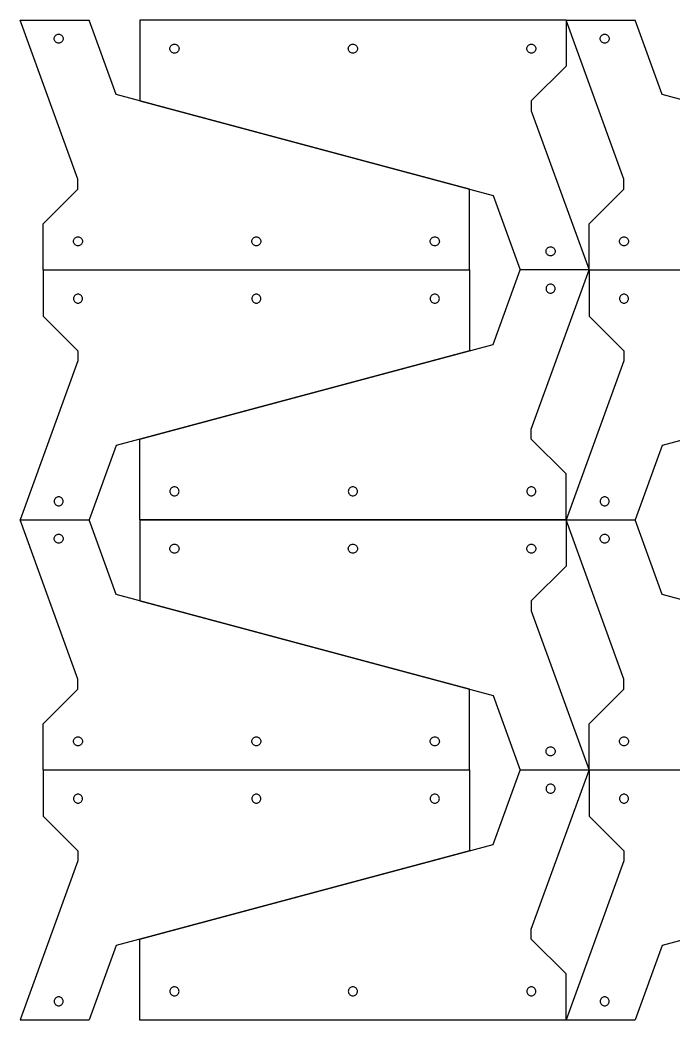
# Model space of a CAD drawing. Extents: x 0 to 792, y -1 to 576.
# Drawn here: x 0 to 377, y 0 to 576 of the extents above; entities that cross this region are included whole.
import ezdxf

# ---------------------------------------------------------------- set-up
doc = ezdxf.new("R2010")
doc.units = 0
doc.layers.add('Layer_1', color=7, linetype='CONTINUOUS')

msp = doc.modelspace()

# ---------------------------------------------------------------- linework, layer by layer
at = {"layer": 'Layer_1', "color": 7}
for p, q in [((0.132599, 576.141123), (39.912005, 576.141123)), ((33.512006, 484.431962), (0.132599, 576.141123)), ((55.55705, 533.156714), (39.912005, 576.141123)), ((314.57922, 576.141123), (69.079219, 576.141123)), ((69.079219, 576.141123), (69.079219, 529.641123)), ((314.579212, 576.141123), (354.358617, 576.141123)), ((347.958619, 484.431962), (314.579212, 576.141123)), ((314.57922, 576.141123), (314.57922, 549.641123)), ((370.003663, 533.156714), (354.358617, 576.141123)), ((22.412006, 562.75033), (22.412006, 562.750329)), ((89.07922, 562.266122), (89.07922, 562.266122)), ((191.829219, 562.266122), (191.829219, 562.266122)), ((294.579218, 562.266122), (294.579218, 562.266122)), ((336.858618, 562.75033), (336.858618, 562.750329)), ((314.57922, 549.641123), (294.579218, 529.641123)), ((259.012005, 478.641123), (55.55705, 533.156714)), ((573.458618, 478.641123), (370.003663, 533.156714)), ((69.079219, 529.641123), (272.534174, 475.125532)), ((294.579218, 529.641123), (294.579218, 523.850284)), ((294.579218, 523.850284), (327.958625, 432.141123)), ((33.512006, 478.641123), (33.512006, 484.431962)), ((347.958619, 478.641123), (347.958619, 484.431962)), ((13.512004, 458.641124), (33.512006, 478.641123)), ((259.012005, 432.141123), (259.012005, 478.641123)), ((327.958617, 458.641124), (347.958619, 478.641123)), ((272.534174, 475.125532), (288.179219, 432.141123)), ((13.512004, 432.141123), (13.512004, 458.641124)), ((327.958617, 432.141123), (327.958617, 458.641124)), ((33.512006, 446.016125), (33.512006, 446.016125)), ((136.262006, 446.016125), (136.262006, 446.016125)), ((239.012005, 446.016125), (239.012005, 446.016125)), ((305.679218, 445.531916), (305.679218, 445.531918)), ((347.958619, 446.016125), (347.958619, 446.016125)), ((13.512004, 432.141123), (259.012005, 432.141123)), ((13.512007, 432.141123), (13.512007, 405.641123)), ((13.512007, 432.141123), (259.012008, 432.141123)), ((259.012008, 432.141123), (259.012008, 385.641123)), ((272.534174, 389.156714), (288.179219, 432.141123)), ((327.958625, 432.141123), (288.179219, 432.141123)), ((327.958625, 432.141123), (288.179219, 432.141123)), ((294.579218, 340.431962), (327.958625, 432.141123)), ((327.958617, 432.141123), (573.458618, 432.141123)), ((327.958617, 432.141123), (327.958617, 405.641123)), ((327.958617, 432.141123), (573.458618, 432.141123)), ((33.512009, 418.266122), (33.512009, 418.266122)), ((136.262008, 418.266122), (136.262008, 418.266122)), ((239.012008, 418.266122), (239.012008, 418.266122)), ((305.679218, 418.75033), (305.679218, 418.750329)), ((347.958619, 418.266122), (347.958619, 418.266122)), ((13.512007, 405.641123), (33.512009, 385.641123)), ((327.958617, 405.641123), (347.958619, 385.641123)), ((69.079219, 334.641124), (272.534174, 389.156714)), ((33.512009, 385.641123), (33.512009, 379.850284)), ((259.012008, 385.641123), (55.557053, 331.125532)), ((347.958619, 385.641123), (347.958619, 379.850284)), ((573.458618, 385.641123), (370.003663, 331.125532)), ((33.512009, 379.850284), (0.132602, 288.141123)), ((347.958619, 379.850284), (314.579212, 288.141123)), ((294.579218, 334.641124), (294.579218, 340.431962)), ((69.079219, 288.141123), (69.079219, 334.641124)), ((314.57922, 314.641124), (294.579218, 334.641124)), ((55.557053, 331.125532), (39.912008, 288.141123)), ((370.003663, 331.125532), (354.358617, 288.141123)), ((314.57922, 288.141123), (314.57922, 314.641124)), ((22.412009, 301.531917), (22.412009, 301.531918)), ((89.07922, 302.016125), (89.07922, 302.016125)), ((191.829219, 302.016125), (191.829219, 302.016125)), ((294.579218, 302.016125), (294.579218, 302.016125)), ((336.858618, 301.531917), (336.858618, 301.531918)), ((0.132602, 288.141135), (39.912008, 288.141135)), ((33.512009, 196.431974), (0.132602, 288.141135)), ((0.132602, 288.141123), (39.912008, 288.141123)), ((55.557053, 245.156726), (39.912008, 288.141135)), ((314.57922, 288.141123), (69.079219, 288.141123)), ((314.579223, 288.141112), (69.079222, 288.141112)), ((69.079222, 288.141112), (69.079222, 241.641112)), ((314.579212, 288.141135), (354.358617, 288.141135)), ((347.958619, 196.431974), (314.579212, 288.141135)), ((314.579212, 288.141123), (354.358617, 288.141123)), ((314.579223, 288.141112), (314.579223, 261.641112)), ((370.003663, 245.156726), (354.358617, 288.141135)), ((22.412009, 274.750342), (22.412009, 274.750341)), ((89.079222, 274.266111), (89.079222, 274.266111)), ((191.829222, 274.266111), (191.829222, 274.266111)), ((294.579221, 274.266111), (294.579221, 274.266111)), ((336.858618, 274.750342), (336.858618, 274.750341)), ((314.579223, 261.641112), (294.579221, 241.641112)), ((259.012008, 190.641135), (55.557053, 245.156726)), ((573.458618, 190.641135), (370.003663, 245.156726)), ((69.079222, 241.641112), (272.534177, 187.125521)), ((294.579221, 241.641112), (294.579221, 235.850273)), ((294.579221, 235.850273), (327.958628, 144.141112)), ((33.512009, 190.641135), (33.512009, 196.431974)), ((347.958619, 190.641135), (347.958619, 196.431974)), ((13.512007, 170.641136), (33.512009, 190.641135)), ((259.012008, 144.141135), (259.012008, 190.641135)), ((327.958617, 170.641136), (347.958619, 190.641135)), ((272.534177, 187.125521), (288.179222, 144.141112)), ((13.512007, 144.141135), (13.512007, 170.641136)), ((327.958617, 144.141135), (327.958617, 170.641136)), ((33.512009, 158.016136), (33.512009, 158.016136)), ((136.262008, 158.016136), (136.262008, 158.016136)), ((239.012008, 158.016136), (239.012008, 158.016136)), ((305.679221, 157.531905), (305.679221, 157.531907)), ((347.958619, 158.016136), (347.958619, 158.016136)), ((13.512007, 144.141135), (259.012008, 144.141135)), ((13.51201, 144.141118), (13.51201, 117.641117)), ((13.51201, 144.141118), (259.012011, 144.141118)), ((259.012011, 144.141118), (259.012011, 97.641118)), ((272.534177, 101.156703), (288.179222, 144.141112)), ((327.958628, 144.141112), (288.179222, 144.141112)), ((327.958628, 144.141112), (288.179222, 144.141112)), ((294.579221, 52.431951), (327.958628, 144.141112)), ((327.958617, 144.141135), (573.458618, 144.141135)), ((327.958617, 144.141118), (327.958617, 117.641117)), ((327.958617, 144.141118), (573.458618, 144.141118)), ((33.512012, 130.266117), (33.512012, 130.266117)), ((136.262011, 130.266117), (136.262011, 130.266117)), ((239.01201, 130.266117), (239.01201, 130.266117)), ((305.679221, 130.750319), (305.679221, 130.750318)), ((347.958619, 130.266117), (347.958619, 130.266117)), ((13.51201, 117.641117), (33.512012, 97.641118)), ((327.958617, 117.641117), (347.958619, 97.641118)), ((69.079222, 46.641113), (272.534177, 101.156703)), ((33.512012, 97.641118), (33.512012, 91.850279)), ((259.012011, 97.641118), (55.557056, 43.125527)), ((347.958619, 97.641118), (347.958619, 91.850279)), ((573.458618, 97.641118), (370.003663, 43.125527)), ((33.512012, 91.850279), (0.132605, 0.141118)), ((347.958619, 91.850279), (314.579212, 0.141118)), ((294.579221, 46.641113), (294.579221, 52.431951)), ((69.079222, 0.141112), (69.079222, 46.641113)), ((314.579223, 26.641113), (294.579221, 46.641113)), ((55.557056, 43.125527), (39.912011, 0.141118)), ((370.003663, 43.125527), (354.358617, 0.141118)), ((314.579223, 0.141112), (314.579223, 26.641113)), ((22.412012, 13.531911), (22.412012, 13.531912)), ((89.079222, 14.016114), (89.079222, 14.016114)), ((191.829222, 14.016114), (191.829222, 14.016114)), ((294.579221, 14.016114), (294.579221, 14.016114)), ((336.858618, 13.531911), (336.858618, 13.531912)), ((0.132605, 0.141118), (39.912011, 0.141118)), ((314.579223, 0.141112), (69.079222, 0.141112)), ((314.579212, 0.141118), (354.358617, 0.141118))]:
    msp.add_line(p, q, dxfattribs=at)
for points, knots in [([(22.412006, 562.75033), (22.718907, 562.781693), (23.328316, 562.843971), (24.13366, 563.327147), (24.732414, 564.034596), (25.04997, 564.91064), (25.04997, 565.840221), (24.732414, 566.715038), (24.13366, 567.427386), (23.328316, 567.892359), (22.412006, 568.054704), (21.495695, 567.892358), (20.690351, 567.427386), (20.091599, 566.715037), (19.77404, 565.840221), (19.77404, 564.910639), (20.091599, 564.034597), (20.69035, 563.327146), (21.495695, 562.843971), (22.105105, 562.781694), (22.412006, 562.75033)], [0, 0, 0, 0, 0.91603, 1.818951, 2.734983, 3.651013, 4.553934, 5.469965, 6.385995, 7.288916, 8.204947, 9.120978, 10.023899, 10.93993, 11.85596, 12.758881, 13.674912, 14.590942, 15.493864, 16.409895, 16.409895, 16.409895, 16.409895]), ([(336.858618, 562.75033), (337.165519, 562.781693), (337.774929, 562.843971), (338.580273, 563.327147), (339.179026, 564.034596), (339.496583, 564.91064), (339.496582, 565.840221), (339.179026, 566.715038), (338.580272, 567.427386), (337.774929, 567.892359), (336.858618, 568.054704), (335.942308, 567.892358), (335.136963, 567.427386), (334.538212, 566.715037), (334.220652, 565.840221), (334.220652, 564.910639), (334.538212, 564.034597), (335.136963, 563.327146), (335.942308, 562.843971), (336.551718, 562.781694), (336.858618, 562.75033)], [0, 0, 0, 0, 0.91603, 1.818951, 2.734983, 3.651013, 4.553934, 5.469965, 6.385995, 7.288916, 8.204947, 9.120978, 10.023899, 10.93993, 11.85596, 12.758881, 13.674912, 14.590942, 15.493864, 16.409895, 16.409895, 16.409895, 16.409895]), ([(89.07922, 562.266122), (88.772319, 562.234759), (88.162909, 562.172481), (87.357564, 561.689307), (86.758813, 560.981856), (86.441253, 560.105813), (86.441253, 559.176232), (86.758812, 558.301415), (87.357564, 557.589066), (88.162909, 557.124094), (89.079219, 556.961748), (89.99553, 557.124094), (90.800873, 557.589067), (91.399628, 558.301414), (91.717183, 559.176232), (91.717184, 560.105813), (91.399627, 560.981857), (90.800874, 561.689306), (89.99553, 562.172481), (89.38612, 562.234759), (89.07922, 562.266122)], [0, 0, 0, 0, 0.916031, 1.818952, 2.734983, 3.651013, 4.553934, 5.469966, 6.385996, 7.288917, 8.204948, 9.120979, 10.0239, 10.939931, 11.855962, 12.758883, 13.674912, 14.590944, 15.493865, 16.409895, 16.409895, 16.409895, 16.409895]), ([(191.829219, 562.266122), (191.522318, 562.234759), (190.912909, 562.172481), (190.107564, 561.689306), (189.508812, 560.981856), (189.191252, 560.105813), (189.191253, 559.176232), (189.508811, 558.301415), (190.107565, 557.589067), (190.912908, 557.124094), (191.829219, 556.961748), (192.74553, 557.124094), (193.550874, 557.589066), (194.149626, 558.301415), (194.467185, 559.176232), (194.467185, 560.105813), (194.149625, 560.981856), (193.550875, 561.689307), (192.745529, 562.172481), (192.13612, 562.234759), (191.829219, 562.266122)], [0, 0, 0, 0, 0.91603, 1.818951, 2.734983, 3.651013, 4.553934, 5.469966, 6.385996, 7.288917, 8.204948, 9.120979, 10.0239, 10.93993, 11.855962, 12.758883, 13.674913, 14.590944, 15.493865, 16.409896, 16.409896, 16.409896, 16.409896]), ([(294.579218, 562.266122), (294.272317, 562.234759), (293.662908, 562.172481), (292.857564, 561.689307), (292.258814, 560.981855), (291.941254, 560.105813), (291.941254, 559.176232), (292.258813, 558.301416), (292.857565, 557.589066), (293.662908, 557.124094), (294.579218, 556.961748), (295.495529, 557.124093), (296.300874, 557.589066), (296.899625, 558.301416), (297.217184, 559.176232), (297.217185, 560.105813), (296.899624, 560.981855), (296.300874, 561.689307), (295.495529, 562.172481), (294.886119, 562.234759), (294.579218, 562.266122)], [0, 0, 0, 0, 0.91603, 1.81895, 2.734981, 3.651011, 4.553932, 5.469964, 6.385993, 7.288913, 8.204944, 9.120976, 10.023897, 10.939927, 11.855958, 12.758879, 13.674909, 14.59094, 15.493861, 16.409893, 16.409893, 16.409893, 16.409893]), ([(33.512006, 446.016125), (33.818907, 446.047488), (34.428316, 446.109766), (35.23366, 446.59294), (35.83241, 447.300391), (36.14997, 448.176433), (36.14997, 449.106015), (35.832411, 449.980831), (35.23366, 450.69318), (34.428316, 451.158153), (33.512006, 451.320498), (32.595695, 451.158153), (31.790351, 450.69318), (31.191599, 449.980831), (30.87404, 449.106015), (30.87404, 448.176433), (31.1916, 447.300391), (31.79035, 446.59294), (32.595695, 446.109765), (33.205105, 446.047488), (33.512006, 446.016125)], [0, 0, 0, 0, 0.91603, 1.81895, 2.734981, 3.651011, 4.553932, 5.469964, 6.385993, 7.288913, 8.204944, 9.120976, 10.023897, 10.939927, 11.855958, 12.758879, 13.674909, 14.59094, 15.493861, 16.409893, 16.409893, 16.409893, 16.409893]), ([(136.262006, 446.016125), (136.568906, 446.047488), (137.178316, 446.109766), (137.98366, 446.59294), (138.582412, 447.30039), (138.899972, 448.176433), (138.899972, 449.106015), (138.582413, 449.980832), (137.98366, 450.69318), (137.178316, 451.158153), (136.262005, 451.320499), (135.345695, 451.158153), (134.54035, 450.69318), (133.941598, 449.980831), (133.624039, 449.106015), (133.624039, 448.176433), (133.941599, 447.300391), (134.54035, 446.59294), (135.345695, 446.109766), (135.955105, 446.047488), (136.262006, 446.016125)], [0, 0, 0, 0, 0.91603, 1.818951, 2.734983, 3.651013, 4.553934, 5.469966, 6.385996, 7.288917, 8.204948, 9.120979, 10.0239, 10.93993, 11.855962, 12.758883, 13.674913, 14.590944, 15.493865, 16.409896, 16.409896, 16.409896, 16.409896]), ([(239.012005, 446.016125), (239.318906, 446.047488), (239.928315, 446.109766), (240.733661, 446.59294), (241.332411, 447.300391), (241.649971, 448.176433), (241.649971, 449.106015), (241.332412, 449.980831), (240.73366, 450.69318), (239.928316, 451.158153), (239.012005, 451.320499), (238.095694, 451.158153), (237.290351, 450.69318), (236.691597, 449.980832), (236.374041, 449.106014), (236.37404, 448.176434), (236.691598, 447.30039), (237.29035, 446.59294), (238.095695, 446.109766), (238.705104, 446.047488), (239.012005, 446.016125)], [0, 0, 0, 0, 0.916031, 1.818952, 2.734983, 3.651013, 4.553934, 5.469966, 6.385996, 7.288917, 8.204948, 9.120979, 10.0239, 10.939931, 11.855962, 12.758883, 13.674912, 14.590944, 15.493865, 16.409895, 16.409895, 16.409895, 16.409895]), ([(347.958619, 446.016125), (348.26552, 446.047488), (348.874929, 446.109766), (349.680273, 446.59294), (350.279022, 447.300391), (350.596583, 448.176433), (350.596582, 449.106015), (350.279023, 449.980831), (349.680272, 450.69318), (348.874929, 451.158153), (347.958618, 451.320498), (347.042307, 451.158153), (346.236963, 450.69318), (345.638211, 449.980831), (345.320653, 449.106015), (345.320652, 448.176433), (345.638212, 447.300391), (346.236962, 446.59294), (347.042307, 446.109765), (347.651717, 446.047488), (347.958619, 446.016125)], [0, 0, 0, 0, 0.91603, 1.81895, 2.734981, 3.651011, 4.553932, 5.469964, 6.385993, 7.288913, 8.204944, 9.120976, 10.023897, 10.939927, 11.855958, 12.758879, 13.674909, 14.59094, 15.493861, 16.409893, 16.409893, 16.409893, 16.409893]), ([(305.679218, 445.531916), (305.372317, 445.500553), (304.762908, 445.438275), (303.957564, 444.9551), (303.358811, 444.247651), (303.041254, 443.371606), (303.041254, 442.442026), (303.35881, 441.567208), (303.957564, 440.85486), (304.762908, 440.389887), (305.679218, 440.227543), (306.595529, 440.389888), (307.400874, 440.85486), (307.999625, 441.56721), (308.317185, 442.442026), (308.317185, 443.371607), (307.999625, 444.24765), (307.400874, 444.955101), (306.595529, 445.438275), (305.986119, 445.500553), (305.679218, 445.531916)], [0, 0, 0, 0, 0.91603, 1.818951, 2.734983, 3.651013, 4.553934, 5.469965, 6.385995, 7.288916, 8.204947, 9.120978, 10.023899, 10.93993, 11.85596, 12.758881, 13.674912, 14.590942, 15.493864, 16.409895, 16.409895, 16.409895, 16.409895]), ([(305.679218, 418.75033), (305.372317, 418.781694), (304.762908, 418.843972), (303.957564, 419.327147), (303.358811, 420.034596), (303.041254, 420.91064), (303.041254, 421.840221), (303.35881, 422.715038), (303.957564, 423.427386), (304.762908, 423.892359), (305.679218, 424.054704), (306.595529, 423.892359), (307.400874, 423.427386), (307.999625, 422.715037), (308.317185, 421.840221), (308.317185, 420.91064), (307.999625, 420.034597), (307.400874, 419.327146), (306.595529, 418.843972), (305.986119, 418.781694), (305.679218, 418.75033)], [0, 0, 0, 0, 0.91603, 1.818951, 2.734983, 3.651013, 4.553934, 5.469965, 6.385995, 7.288916, 8.204947, 9.120978, 10.023899, 10.93993, 11.85596, 12.758881, 13.674912, 14.590942, 15.493864, 16.409895, 16.409895, 16.409895, 16.409895]), ([(33.512009, 418.266122), (33.81891, 418.234759), (34.428319, 418.172481), (35.233663, 417.689307), (35.832413, 416.981856), (36.149973, 416.105813), (36.149973, 415.176232), (35.832414, 414.301416), (35.233663, 413.589066), (34.428319, 413.124094), (33.512009, 412.961748), (32.595698, 413.124094), (31.790353, 413.589066), (31.191602, 414.301416), (30.874043, 415.176232), (30.874043, 416.105813), (31.191603, 416.981856), (31.790353, 417.689307), (32.595698, 418.172481), (33.205108, 418.234759), (33.512009, 418.266122)], [0, 0, 0, 0, 0.91603, 1.81895, 2.734981, 3.651011, 4.553932, 5.469964, 6.385993, 7.288913, 8.204944, 9.120976, 10.023897, 10.939927, 11.855958, 12.758879, 13.674909, 14.59094, 15.493861, 16.409893, 16.409893, 16.409893, 16.409893]), ([(136.262008, 418.266122), (136.568909, 418.234759), (137.178319, 418.172481), (137.983663, 417.689306), (138.582415, 416.981856), (138.899975, 416.105813), (138.899975, 415.176232), (138.582416, 414.301415), (137.983662, 413.589067), (137.178319, 413.124094), (136.262008, 412.961748), (135.345698, 413.124094), (134.540353, 413.589066), (133.941601, 414.301416), (133.624042, 415.176232), (133.624042, 416.105813), (133.941602, 416.981856), (134.540353, 417.689307), (135.345698, 418.172481), (135.955107, 418.234759), (136.262008, 418.266122)], [0, 0, 0, 0, 0.91603, 1.818951, 2.734983, 3.651013, 4.553934, 5.469966, 6.385996, 7.288917, 8.204948, 9.120979, 10.0239, 10.93993, 11.855962, 12.758883, 13.674913, 14.590944, 15.493865, 16.409896, 16.409896, 16.409896, 16.409896]), ([(239.012008, 418.266122), (239.318908, 418.234759), (239.928318, 418.172481), (240.733663, 417.689307), (241.332414, 416.981856), (241.649974, 416.105813), (241.649974, 415.176232), (241.332415, 414.301416), (240.733663, 413.589066), (239.928318, 413.124094), (239.012008, 412.961748), (238.095697, 413.124094), (237.290354, 413.589067), (236.691599, 414.301415), (236.374044, 415.176232), (236.374043, 416.105813), (236.6916, 416.981857), (237.290353, 417.689306), (238.095697, 418.172481), (238.705107, 418.234759), (239.012008, 418.266122)], [0, 0, 0, 0, 0.916031, 1.818952, 2.734983, 3.651013, 4.553934, 5.469966, 6.385996, 7.288917, 8.204948, 9.120979, 10.0239, 10.939931, 11.855962, 12.758883, 13.674912, 14.590944, 15.493865, 16.409895, 16.409895, 16.409895, 16.409895]), ([(347.958619, 418.266122), (348.26552, 418.234759), (348.874929, 418.172481), (349.680273, 417.689307), (350.279022, 416.981856), (350.596583, 416.105813), (350.596582, 415.176232), (350.279023, 414.301416), (349.680272, 413.589066), (348.874929, 413.124094), (347.958618, 412.961748), (347.042307, 413.124094), (346.236963, 413.589066), (345.638211, 414.301416), (345.320653, 415.176232), (345.320652, 416.105813), (345.638212, 416.981856), (346.236962, 417.689307), (347.042307, 418.172481), (347.651717, 418.234759), (347.958619, 418.266122)], [0, 0, 0, 0, 0.91603, 1.81895, 2.734981, 3.651011, 4.553932, 5.469964, 6.385993, 7.288913, 8.204944, 9.120976, 10.023897, 10.939927, 11.855958, 12.758879, 13.674909, 14.59094, 15.493861, 16.409893, 16.409893, 16.409893, 16.409893]), ([(89.07922, 302.016125), (88.772319, 302.047488), (88.162909, 302.109766), (87.357564, 302.59294), (86.758813, 303.300391), (86.441253, 304.176433), (86.441253, 305.106015), (86.758812, 305.980831), (87.357564, 306.693181), (88.162909, 307.158153), (89.079219, 307.320499), (89.99553, 307.158153), (90.800873, 306.69318), (91.399628, 305.980832), (91.717183, 305.106014), (91.717184, 304.176434), (91.399627, 303.30039), (90.800874, 302.592941), (89.99553, 302.109766), (89.38612, 302.047488), (89.07922, 302.016125)], [0, 0, 0, 0, 0.916031, 1.818952, 2.734983, 3.651013, 4.553934, 5.469966, 6.385996, 7.288917, 8.204948, 9.120979, 10.0239, 10.939931, 11.855962, 12.758883, 13.674912, 14.590944, 15.493865, 16.409895, 16.409895, 16.409895, 16.409895]), ([(191.829219, 302.016125), (191.522318, 302.047488), (190.912909, 302.109766), (190.107564, 302.59294), (189.508812, 303.300391), (189.191252, 304.176434), (189.191253, 305.106015), (189.508811, 305.980832), (190.107565, 306.69318), (190.912908, 307.158153), (191.829219, 307.320499), (192.74553, 307.158153), (193.550874, 306.693181), (194.149626, 305.980831), (194.467185, 305.106015), (194.467185, 304.176433), (194.149625, 303.300391), (193.550875, 302.59294), (192.745529, 302.109766), (192.13612, 302.047488), (191.829219, 302.016125)], [0, 0, 0, 0, 0.91603, 1.818951, 2.734983, 3.651013, 4.553934, 5.469966, 6.385996, 7.288917, 8.204948, 9.120979, 10.0239, 10.93993, 11.855962, 12.758883, 13.674913, 14.590944, 15.493865, 16.409896, 16.409896, 16.409896, 16.409896]), ([(294.579218, 302.016125), (294.272317, 302.047488), (293.662908, 302.109766), (292.857564, 302.59294), (292.258814, 303.300391), (291.941254, 304.176433), (291.941254, 305.106015), (292.258813, 305.980831), (292.857565, 306.69318), (293.662908, 307.158153), (294.579218, 307.320499), (295.495529, 307.158153), (296.300874, 306.693181), (296.899625, 305.980831), (297.217184, 305.106015), (297.217185, 304.176433), (296.899624, 303.300391), (296.300874, 302.59294), (295.495529, 302.109765), (294.886119, 302.047488), (294.579218, 302.016125)], [0, 0, 0, 0, 0.91603, 1.81895, 2.734981, 3.651011, 4.553932, 5.469964, 6.385993, 7.288913, 8.204944, 9.120976, 10.023897, 10.939927, 11.855958, 12.758879, 13.674909, 14.59094, 15.493861, 16.409893, 16.409893, 16.409893, 16.409893]), ([(22.412009, 301.531917), (22.71891, 301.500553), (23.328319, 301.438275), (24.133663, 300.9551), (24.732416, 300.247651), (25.049973, 299.371607), (25.049973, 298.442026), (24.732417, 297.567208), (24.133663, 296.85486), (23.328319, 296.389888), (22.412009, 296.227543), (21.495698, 296.389888), (20.690353, 296.85486), (20.091602, 297.56721), (19.774042, 298.442026), (19.774042, 299.371607), (20.091602, 300.24765), (20.690353, 300.955101), (21.495698, 301.438275), (22.105108, 301.500553), (22.412009, 301.531917)], [0, 0, 0, 0, 0.91603, 1.818951, 2.734983, 3.651013, 4.553934, 5.469965, 6.385995, 7.288916, 8.204947, 9.120978, 10.023899, 10.93993, 11.85596, 12.758881, 13.674912, 14.590942, 15.493864, 16.409895, 16.409895, 16.409895, 16.409895]), ([(336.858618, 301.531917), (337.165519, 301.500553), (337.774929, 301.438275), (338.580273, 300.9551), (339.179026, 300.247651), (339.496583, 299.371607), (339.496582, 298.442026), (339.179026, 297.567208), (338.580272, 296.85486), (337.774929, 296.389888), (336.858618, 296.227543), (335.942308, 296.389888), (335.136963, 296.85486), (334.538212, 297.56721), (334.220652, 298.442026), (334.220652, 299.371607), (334.538212, 300.24765), (335.136963, 300.955101), (335.942308, 301.438275), (336.551718, 301.500553), (336.858618, 301.531917)], [0, 0, 0, 0, 0.91603, 1.818951, 2.734983, 3.651013, 4.553934, 5.469965, 6.385995, 7.288916, 8.204947, 9.120978, 10.023899, 10.93993, 11.85596, 12.758881, 13.674912, 14.590942, 15.493864, 16.409895, 16.409895, 16.409895, 16.409895]), ([(22.412009, 274.750342), (22.71891, 274.781705), (23.328319, 274.843983), (24.133663, 275.327158), (24.732416, 276.034607), (25.049973, 276.910652), (25.049973, 277.840232), (24.732417, 278.71505), (24.133663, 279.427398), (23.328319, 279.892371), (22.412009, 280.054715), (21.495698, 279.89237), (20.690353, 279.427398), (20.091602, 278.715048), (19.774042, 277.840232), (19.774042, 276.910651), (20.091602, 276.034608), (20.690353, 275.327157), (21.495698, 274.843983), (22.105108, 274.781705), (22.412009, 274.750342)], [0, 0, 0, 0, 0.91603, 1.818951, 2.734983, 3.651013, 4.553934, 5.469965, 6.385995, 7.288916, 8.204947, 9.120978, 10.023899, 10.93993, 11.85596, 12.758881, 13.674912, 14.590942, 15.493864, 16.409895, 16.409895, 16.409895, 16.409895]), ([(336.858618, 274.750342), (337.165519, 274.781705), (337.774929, 274.843983), (338.580273, 275.327158), (339.179026, 276.034607), (339.496583, 276.910652), (339.496582, 277.840232), (339.179026, 278.71505), (338.580272, 279.427398), (337.774929, 279.892371), (336.858618, 280.054715), (335.942308, 279.89237), (335.136963, 279.427398), (334.538212, 278.715048), (334.220652, 277.840232), (334.220652, 276.910651), (334.538212, 276.034608), (335.136963, 275.327157), (335.942308, 274.843983), (336.551718, 274.781705), (336.858618, 274.750342)], [0, 0, 0, 0, 0.91603, 1.818951, 2.734983, 3.651013, 4.553934, 5.469965, 6.385995, 7.288916, 8.204947, 9.120978, 10.023899, 10.93993, 11.85596, 12.758881, 13.674912, 14.590942, 15.493864, 16.409895, 16.409895, 16.409895, 16.409895]), ([(89.079222, 274.266111), (88.772321, 274.234748), (88.162912, 274.17247), (87.357567, 273.689296), (86.758816, 272.981845), (86.441256, 272.105802), (86.441256, 271.176221), (86.758815, 270.301404), (87.357567, 269.589055), (88.162912, 269.124083), (89.079222, 268.961737), (89.995533, 269.124083), (90.800876, 269.589056), (91.39963, 270.301403), (91.717186, 271.176221), (91.717187, 272.105802), (91.39963, 272.981846), (90.800877, 273.689295), (89.995533, 274.17247), (89.386123, 274.234748), (89.079222, 274.266111)], [0, 0, 0, 0, 0.916031, 1.818952, 2.734983, 3.651013, 4.553934, 5.469966, 6.385996, 7.288917, 8.204948, 9.120979, 10.0239, 10.939931, 11.855962, 12.758883, 13.674912, 14.590944, 15.493865, 16.409895, 16.409895, 16.409895, 16.409895]), ([(191.829222, 274.266111), (191.522321, 274.234748), (190.912911, 274.17247), (190.107567, 273.689295), (189.508815, 272.981845), (189.191255, 272.105802), (189.191255, 271.176221), (189.508814, 270.301404), (190.107568, 269.589056), (190.912911, 269.124083), (191.829222, 268.961737), (192.745532, 269.124083), (193.550877, 269.589055), (194.149629, 270.301404), (194.467188, 271.176221), (194.467188, 272.105802), (194.149628, 272.981845), (193.550877, 273.689296), (192.745532, 274.17247), (192.136122, 274.234748), (191.829222, 274.266111)], [0, 0, 0, 0, 0.91603, 1.818951, 2.734983, 3.651013, 4.553934, 5.469966, 6.385996, 7.288917, 8.204948, 9.120979, 10.0239, 10.93993, 11.855962, 12.758883, 13.674913, 14.590944, 15.493865, 16.409896, 16.409896, 16.409896, 16.409896]), ([(294.579221, 274.266111), (294.27232, 274.234748), (293.662911, 274.17247), (292.857567, 273.689296), (292.258817, 272.981844), (291.941257, 272.105802), (291.941257, 271.176221), (292.258816, 270.301405), (292.857567, 269.589055), (293.662911, 269.124083), (294.579221, 268.961737), (295.495532, 269.124082), (296.300877, 269.589055), (296.899628, 270.301405), (297.217187, 271.176221), (297.217187, 272.105802), (296.899627, 272.981844), (296.300877, 273.689296), (295.495532, 274.17247), (294.886122, 274.234748), (294.579221, 274.266111)], [0, 0, 0, 0, 0.91603, 1.81895, 2.734981, 3.651011, 4.553932, 5.469964, 6.385993, 7.288913, 8.204944, 9.120976, 10.023897, 10.939927, 11.855958, 12.758879, 13.674909, 14.59094, 15.493861, 16.409893, 16.409893, 16.409893, 16.409893]), ([(33.512009, 158.016136), (33.81891, 158.047499), (34.428319, 158.109777), (35.233663, 158.592952), (35.832413, 159.300403), (36.149973, 160.176445), (36.149973, 161.106026), (35.832414, 161.980842), (35.233663, 162.693192), (34.428319, 163.158164), (33.512009, 163.32051), (32.595698, 163.158165), (31.790353, 162.693192), (31.191602, 161.980842), (30.874043, 161.106026), (30.874043, 160.176445), (31.191603, 159.300403), (31.790353, 158.592951), (32.595698, 158.109777), (33.205108, 158.047499), (33.512009, 158.016136)], [0, 0, 0, 0, 0.91603, 1.81895, 2.734981, 3.651011, 4.553932, 5.469964, 6.385993, 7.288913, 8.204944, 9.120976, 10.023897, 10.939927, 11.855958, 12.758879, 13.674909, 14.59094, 15.493861, 16.409893, 16.409893, 16.409893, 16.409893]), ([(136.262008, 158.016136), (136.568909, 158.047499), (137.178319, 158.109777), (137.983663, 158.592952), (138.582415, 159.300402), (138.899975, 160.176445), (138.899975, 161.106026), (138.582416, 161.980843), (137.983662, 162.693191), (137.178319, 163.158164), (136.262008, 163.32051), (135.345698, 163.158164), (134.540353, 162.693192), (133.941601, 161.980843), (133.624042, 161.106026), (133.624042, 160.176445), (133.941602, 159.300402), (134.540353, 158.592951), (135.345698, 158.109777), (135.955107, 158.047499), (136.262008, 158.016136)], [0, 0, 0, 0, 0.91603, 1.818951, 2.734983, 3.651013, 4.553934, 5.469966, 6.385996, 7.288917, 8.204948, 9.120979, 10.0239, 10.93993, 11.855962, 12.758883, 13.674913, 14.590944, 15.493865, 16.409896, 16.409896, 16.409896, 16.409896]), ([(239.012008, 158.016136), (239.318908, 158.047499), (239.928318, 158.109777), (240.733663, 158.592951), (241.332414, 159.300402), (241.649974, 160.176445), (241.649974, 161.106026), (241.332415, 161.980843), (240.733663, 162.693192), (239.928318, 163.158164), (239.012008, 163.32051), (238.095697, 163.158164), (237.290354, 162.693191), (236.691599, 161.980844), (236.374044, 161.106026), (236.374043, 160.176445), (236.6916, 159.300402), (237.290353, 158.592952), (238.095697, 158.109777), (238.705107, 158.047499), (239.012008, 158.016136)], [0, 0, 0, 0, 0.916031, 1.818952, 2.734983, 3.651013, 4.553934, 5.469966, 6.385996, 7.288917, 8.204948, 9.120979, 10.0239, 10.939931, 11.855962, 12.758883, 13.674912, 14.590944, 15.493865, 16.409895, 16.409895, 16.409895, 16.409895]), ([(347.958619, 158.016136), (348.26552, 158.047499), (348.874929, 158.109777), (349.680273, 158.592952), (350.279022, 159.300403), (350.596583, 160.176445), (350.596582, 161.106026), (350.279023, 161.980842), (349.680272, 162.693192), (348.874929, 163.158164), (347.958618, 163.32051), (347.042307, 163.158165), (346.236963, 162.693192), (345.638211, 161.980842), (345.320653, 161.106026), (345.320652, 160.176445), (345.638212, 159.300403), (346.236962, 158.592951), (347.042307, 158.109777), (347.651717, 158.047499), (347.958619, 158.016136)], [0, 0, 0, 0, 0.91603, 1.81895, 2.734981, 3.651011, 4.553932, 5.469964, 6.385993, 7.288913, 8.204944, 9.120976, 10.023897, 10.939927, 11.855958, 12.758879, 13.674909, 14.59094, 15.493861, 16.409893, 16.409893, 16.409893, 16.409893]), ([(305.679221, 157.531905), (305.37232, 157.500542), (304.762911, 157.438264), (303.957567, 156.955089), (303.358814, 156.24764), (303.041257, 155.371595), (303.041257, 154.442015), (303.358813, 153.567197), (303.957567, 152.854849), (304.762911, 152.389876), (305.679221, 152.227532), (306.595532, 152.389877), (307.400877, 152.854849), (307.999628, 153.567199), (308.317187, 154.442015), (308.317187, 155.371596), (307.999628, 156.247639), (307.400877, 156.95509), (306.595532, 157.438264), (305.986122, 157.500542), (305.679221, 157.531905)], [0, 0, 0, 0, 0.91603, 1.818951, 2.734983, 3.651013, 4.553934, 5.469965, 6.385995, 7.288916, 8.204947, 9.120978, 10.023899, 10.93993, 11.85596, 12.758881, 13.674912, 14.590942, 15.493864, 16.409895, 16.409895, 16.409895, 16.409895]), ([(305.679221, 130.750319), (305.37232, 130.781683), (304.762911, 130.843961), (303.957567, 131.327136), (303.358814, 132.034585), (303.041257, 132.910629), (303.041257, 133.84021), (303.358813, 134.715027), (303.957567, 135.427375), (304.762911, 135.892348), (305.679221, 136.054693), (306.595532, 135.892348), (307.400877, 135.427375), (307.999628, 134.715026), (308.317187, 133.84021), (308.317187, 132.910629), (307.999628, 132.034586), (307.400877, 131.327135), (306.595532, 130.843961), (305.986122, 130.781683), (305.679221, 130.750319)], [0, 0, 0, 0, 0.91603, 1.818951, 2.734983, 3.651013, 4.553934, 5.469965, 6.385995, 7.288916, 8.204947, 9.120978, 10.023899, 10.93993, 11.85596, 12.758881, 13.674912, 14.590942, 15.493864, 16.409895, 16.409895, 16.409895, 16.409895]), ([(33.512012, 130.266117), (33.818913, 130.234753), (34.428322, 130.172476), (35.233666, 129.689301), (35.832416, 128.98185), (36.149976, 128.105808), (36.149976, 127.176227), (35.832417, 126.30141), (35.233665, 125.589061), (34.428322, 125.124088), (33.512011, 124.961743), (32.595701, 125.124088), (31.790356, 125.589061), (31.191605, 126.30141), (30.874046, 127.176226), (30.874045, 128.105808), (31.191606, 128.98185), (31.790356, 129.689302), (32.595701, 130.172476), (33.205111, 130.234754), (33.512012, 130.266117)], [0, 0, 0, 0, 0.91603, 1.81895, 2.734981, 3.651011, 4.553932, 5.469964, 6.385993, 7.288913, 8.204944, 9.120976, 10.023897, 10.939927, 11.855958, 12.758879, 13.674909, 14.59094, 15.493861, 16.409893, 16.409893, 16.409893, 16.409893]), ([(136.262011, 130.266117), (136.568912, 130.234753), (137.178321, 130.172476), (137.983666, 129.689301), (138.582418, 128.981851), (138.899978, 128.105808), (138.899977, 127.176227), (138.582419, 126.30141), (137.983665, 125.589061), (137.178322, 125.124088), (136.262011, 124.961743), (135.3457, 125.124089), (134.540356, 125.589061), (133.941604, 126.30141), (133.624045, 127.176227), (133.624045, 128.105808), (133.941605, 128.98185), (134.540355, 129.689302), (135.345701, 130.172476), (135.95511, 130.234753), (136.262011, 130.266117)], [0, 0, 0, 0, 0.91603, 1.818951, 2.734983, 3.651013, 4.553934, 5.469966, 6.385996, 7.288917, 8.204948, 9.120979, 10.0239, 10.93993, 11.855962, 12.758883, 13.674913, 14.590944, 15.493865, 16.409896, 16.409896, 16.409896, 16.409896]), ([(239.01201, 130.266117), (239.318911, 130.234753), (239.928321, 130.172476), (240.733666, 129.689302), (241.332417, 128.98185), (241.649977, 128.105808), (241.649977, 127.176227), (241.332418, 126.30141), (240.733666, 125.589061), (239.928321, 125.124089), (239.012011, 124.961743), (238.0957, 125.124088), (237.290357, 125.589061), (236.691602, 126.301409), (236.374046, 127.176227), (236.374046, 128.105807), (236.691603, 128.981851), (237.290356, 129.689301), (238.0957, 130.172476), (238.70511, 130.234753), (239.01201, 130.266117)], [0, 0, 0, 0, 0.916031, 1.818952, 2.734983, 3.651013, 4.553934, 5.469966, 6.385996, 7.288917, 8.204948, 9.120979, 10.0239, 10.939931, 11.855962, 12.758883, 13.674912, 14.590944, 15.493865, 16.409895, 16.409895, 16.409895, 16.409895]), ([(347.958619, 130.266117), (348.26552, 130.234753), (348.874929, 130.172476), (349.680273, 129.689301), (350.279022, 128.98185), (350.596583, 128.105808), (350.596582, 127.176227), (350.279023, 126.30141), (349.680272, 125.589061), (348.874929, 125.124088), (347.958618, 124.961743), (347.042307, 125.124088), (346.236963, 125.589061), (345.638211, 126.30141), (345.320653, 127.176226), (345.320652, 128.105808), (345.638212, 128.98185), (346.236962, 129.689302), (347.042307, 130.172476), (347.651717, 130.234754), (347.958619, 130.266117)], [0, 0, 0, 0, 0.91603, 1.81895, 2.734981, 3.651011, 4.553932, 5.469964, 6.385993, 7.288913, 8.204944, 9.120976, 10.023897, 10.939927, 11.855958, 12.758879, 13.674909, 14.59094, 15.493861, 16.409893, 16.409893, 16.409893, 16.409893]), ([(89.079222, 14.016114), (88.772321, 14.047477), (88.162912, 14.109755), (87.357567, 14.592929), (86.758816, 15.30038), (86.441256, 16.176422), (86.441256, 17.106004), (86.758815, 17.98082), (87.357567, 18.69317), (88.162912, 19.158142), (89.079222, 19.320488), (89.995533, 19.158142), (90.800876, 18.693169), (91.39963, 17.980821), (91.717186, 17.106003), (91.717187, 16.176423), (91.39963, 15.300379), (90.800877, 14.592929), (89.995533, 14.109755), (89.386123, 14.047477), (89.079222, 14.016114)], [0, 0, 0, 0, 0.916031, 1.818952, 2.734983, 3.651013, 4.553934, 5.469966, 6.385996, 7.288917, 8.204948, 9.120979, 10.0239, 10.939931, 11.855962, 12.758883, 13.674912, 14.590944, 15.493865, 16.409895, 16.409895, 16.409895, 16.409895]), ([(191.829222, 14.016114), (191.522321, 14.047477), (190.912911, 14.109755), (190.107567, 14.592929), (189.508815, 15.300379), (189.191255, 16.176423), (189.191255, 17.106004), (189.508814, 17.980821), (190.107568, 18.693169), (190.912911, 19.158142), (191.829222, 19.320488), (192.745532, 19.158142), (193.550877, 18.69317), (194.149629, 17.98082), (194.467188, 17.106004), (194.467188, 16.176422), (194.149628, 15.30038), (193.550877, 14.592929), (192.745532, 14.109755), (192.136122, 14.047477), (191.829222, 14.016114)], [0, 0, 0, 0, 0.91603, 1.818951, 2.734983, 3.651013, 4.553934, 5.469966, 6.385996, 7.288917, 8.204948, 9.120979, 10.0239, 10.93993, 11.855962, 12.758883, 13.674913, 14.590944, 15.493865, 16.409896, 16.409896, 16.409896, 16.409896]), ([(294.579221, 14.016114), (294.27232, 14.047477), (293.662911, 14.109755), (292.857567, 14.592929), (292.258817, 15.30038), (291.941257, 16.176422), (291.941257, 17.106004), (292.258816, 17.98082), (292.857567, 18.693169), (293.662911, 19.158142), (294.579221, 19.320488), (295.495532, 19.158142), (296.300877, 18.69317), (296.899628, 17.98082), (297.217187, 17.106004), (297.217187, 16.176422), (296.899627, 15.30038), (296.300877, 14.592929), (295.495532, 14.109754), (294.886122, 14.047477), (294.579221, 14.016114)], [0, 0, 0, 0, 0.91603, 1.81895, 2.734981, 3.651011, 4.553932, 5.469964, 6.385993, 7.288913, 8.204944, 9.120976, 10.023897, 10.939927, 11.855958, 12.758879, 13.674909, 14.59094, 15.493861, 16.409893, 16.409893, 16.409893, 16.409893]), ([(22.412012, 13.531911), (22.718913, 13.500548), (23.328322, 13.43827), (24.133666, 12.955095), (24.732419, 12.247646), (25.049976, 11.371601), (25.049976, 10.442021), (24.73242, 9.567203), (24.133666, 8.854855), (23.328322, 8.389882), (22.412011, 8.227538), (21.495701, 8.389883), (20.690356, 8.854855), (20.091605, 9.567205), (19.774045, 10.442021), (19.774045, 11.371602), (20.091605, 12.247645), (20.690356, 12.955095), (21.495701, 13.43827), (22.105111, 13.500548), (22.412012, 13.531911)], [0, 0, 0, 0, 0.91603, 1.818951, 2.734983, 3.651013, 4.553934, 5.469965, 6.385995, 7.288916, 8.204947, 9.120978, 10.023899, 10.93993, 11.85596, 12.758881, 13.674912, 14.590942, 15.493864, 16.409895, 16.409895, 16.409895, 16.409895]), ([(336.858618, 13.531911), (337.165519, 13.500548), (337.774929, 13.43827), (338.580273, 12.955095), (339.179026, 12.247646), (339.496583, 11.371601), (339.496582, 10.442021), (339.179026, 9.567203), (338.580272, 8.854855), (337.774929, 8.389882), (336.858618, 8.227538), (335.942308, 8.389883), (335.136963, 8.854855), (334.538212, 9.567205), (334.220652, 10.442021), (334.220652, 11.371602), (334.538212, 12.247645), (335.136963, 12.955095), (335.942308, 13.43827), (336.551718, 13.500548), (336.858618, 13.531911)], [0, 0, 0, 0, 0.91603, 1.818951, 2.734983, 3.651013, 4.553934, 5.469965, 6.385995, 7.288916, 8.204947, 9.120978, 10.023899, 10.93993, 11.85596, 12.758881, 13.674912, 14.590942, 15.493864, 16.409895, 16.409895, 16.409895, 16.409895])]:
    msp.add_open_spline(points, degree=3, knots=knots, dxfattribs=at)

doc.saveas('drawing.dxf')
